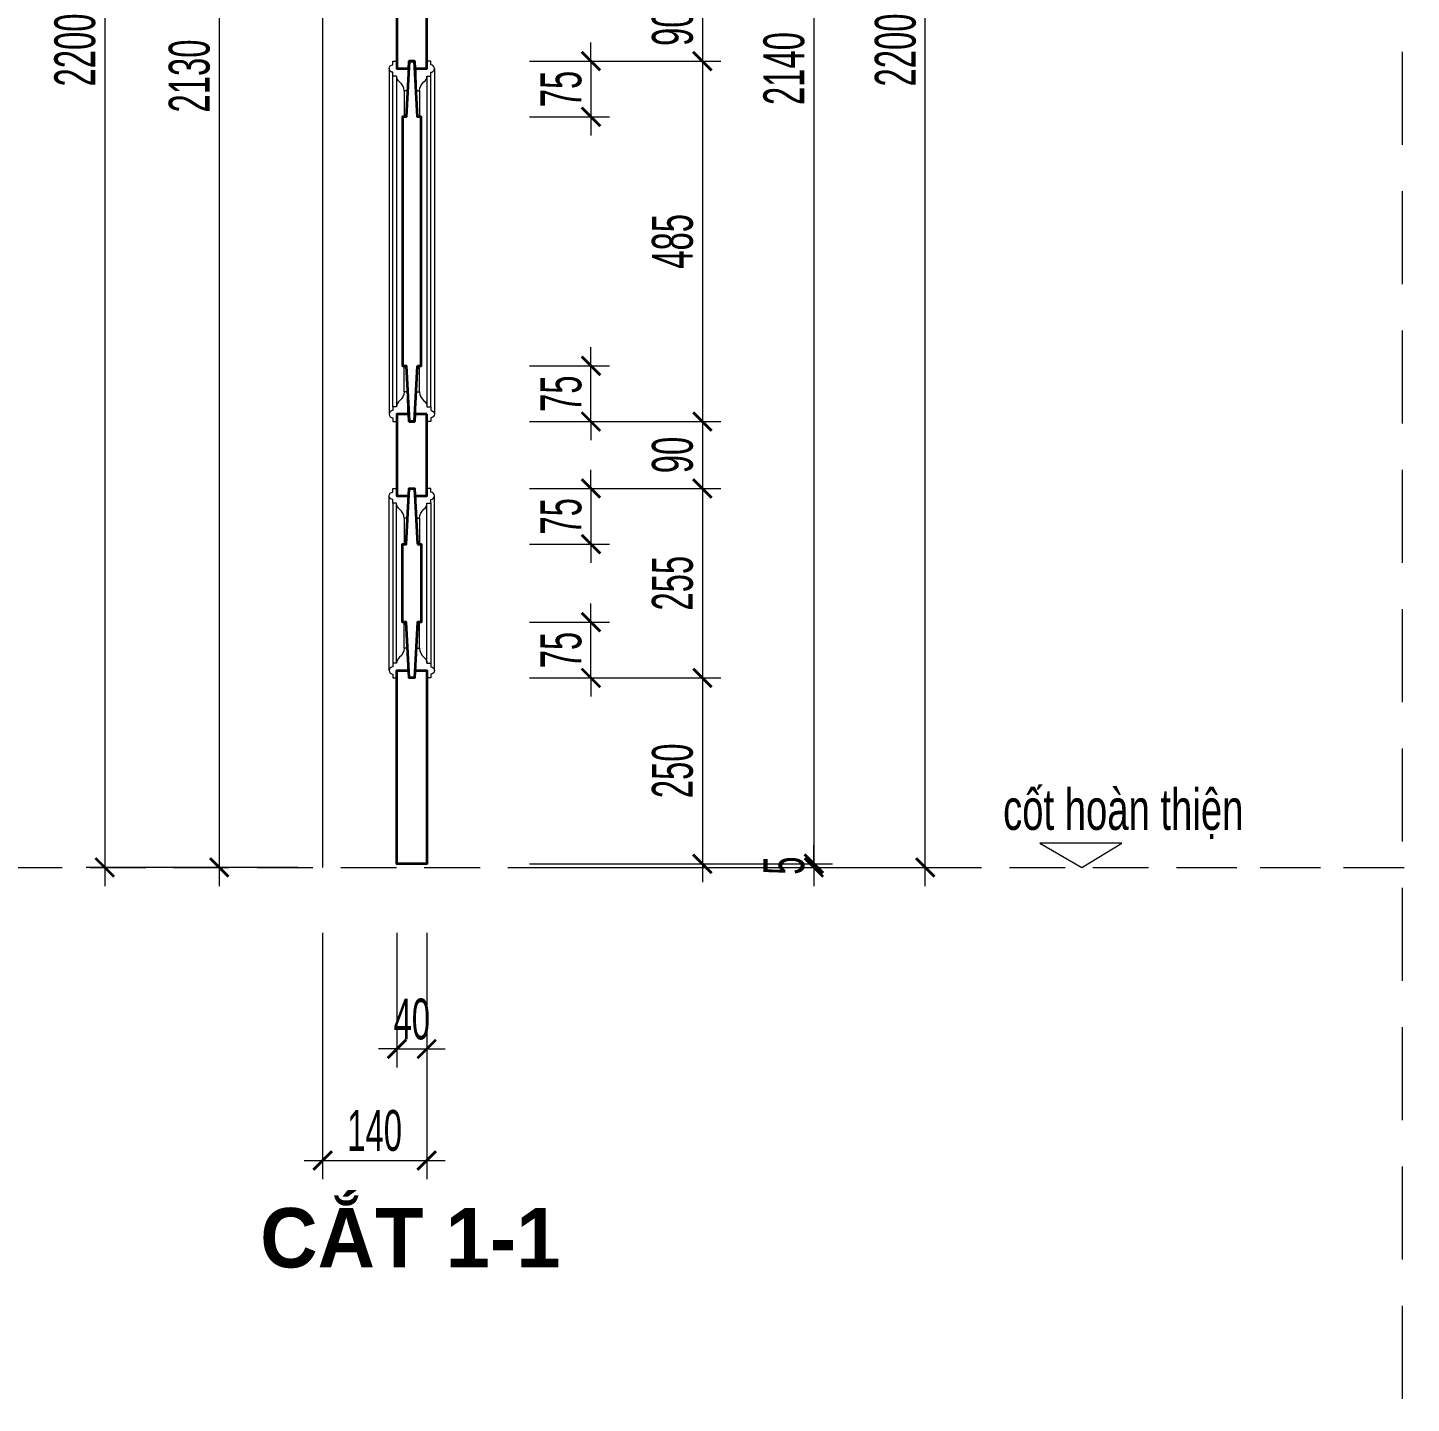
# Model space of a CAD drawing. Header units: millimetres. Extents: x 1336014 to 2939047, y -333549 to -60566.
# Drawn here: x 1427771 to 1429633, y -216184 to -214333 of the extents above; entities that cross this region are included whole.
import ezdxf

# ---------------------------------------------------------------- set-up
doc = ezdxf.new("R2010")
doc.units = ezdxf.units.MM
doc.header["$MEASUREMENT"] = 0
doc.linetypes.add('$1$HIDDEN', pattern=[0.375, 0.25, -0.125])
doc.linetypes.add('DASHDOT', pattern=[1, 0.5, -0.25, 0, -0.25])
for name, color, linetype, lineweight in [('.A-net Truc', 79, 'DASHDOT', 15), ('01.Cut', 255, 'Continuous', 35), ('03.Manh', 251, 'Continuous', 13), ('05.Text', 253, 'Continuous', 18), ('08.Dim', 156, 'Continuous', 15), ('Cycad-DIM', 7, 'Continuous', 13)]:
    doc.layers.add(name, color=color, linetype=linetype, lineweight=lineweight)
doc.styles.add('AVANH-B', font='')
doc.styles.add('TT5_Text Dim', font='hoatbif.shx', dxfattribs={"width": 0.6})
doc.styles.get('AVANH-B').set_extended_font_data('.VnAvantH', bold=True)
doc.dimstyles.new('TT5_Dim 1-25', dxfattribs={"dimscale": 25, "dimtxt": 2.2, "dimasz": 1, "dimexe": 1, "dimexo": 0, "dimgap": 0.5, "dimtad": 1, "dimdec": 0, "dimzin": 0, "dimdsep": 46, "dimtxsty": 'TT5_Text Dim', "dimblk": 'ARCHTICK', "dimcen": 0, "dimdle": 1, "dimclrd": 256, "dimclre": 256, "dimclrt": 1, "dimadec": 0, "dimazin": 0, "dimtfac": 0.015, "dimtdec": 0, "dimtix": 1, "dimtmove": 2, "dimatfit": 3, "dimldrblk": 'DOT', "dimfxl": 1, "dimtolj": 1, "dimtzin": 0, "dimlwd": -1, "dimlwe": -1, "dimarcsym": 1})

# ---------------------------------------------------------------- blocks, each defined once
blk = doc.blocks.new('_ARCHTICK')
at = {"const_width": 0.15}
blk.add_lwpolyline([(-0.5, -0.5), (0.5, 0.5)], dxfattribs=at)
blk = doc.blocks.new('*D1932')
at = {"layer": '08.Dim', "ltscale": 200, "transparency": 16777216}
for p, q in [((1428978.8, -215487.8), (1428978.8, -213237.8)), ((1428446.2, -213262.8), (1429003.8, -213262.8)), ((1428446.2, -215462.8), (1429003.8, -215462.8))]:
    blk.add_line(p, q, dxfattribs=at)
at = {"layer": 'Defpoints', "color": 0, "ltscale": 200, "transparency": 16777216}
for p in [(1428446.2, -213262.8), (1428978.8, -213262.8), (1428446.2, -215462.8)]:
    blk.add_point(p, dxfattribs=at)
at = {"layer": '08.Dim', "ltscale": 200, "transparency": 16777216, "xscale": 25, "yscale": 25, "zscale": 25}
for p, rotation in [((1428978.8, -213262.8), 90), ((1428978.8, -215462.8), 270)]:
    blk.add_blockref('_ARCHTICK', p, dxfattribs=dict(at, rotation=rotation))
at = {"layer": '08.Dim', "color": 1, "ltscale": 200, "transparency": 16777216, "insert": (1428938.8, -214362.8), "char_height": 55, "attachment_point": 5, "rotation": 90, "style": 'TT5_Text Dim'}
blk.add_mtext('\\A1;2200', dxfattribs=at)
blk = doc.blocks.new('_DOT')
blk.add_line((-0.5, 0), (-1, 0))
at = {"const_width": 0.5}
blk.add_lwpolyline([(-0.25, 0, 1), (0.25, 0, 1)], format="xyb", close=True, dxfattribs=at)
blk = doc.blocks.new('*D1938')
at = {"layer": '08.Dim', "ltscale": 200, "transparency": 16777216}
for p, q in [((1428678.8, -214262.8), (1428678.8, -214402.8)), ((1428446.2, -214287.8), (1428703.8, -214287.8)), ((1428446.2, -214377.8), (1428703.8, -214377.8))]:
    blk.add_line(p, q, dxfattribs=at)
at = {"layer": 'Defpoints', "color": 0, "ltscale": 200, "transparency": 16777216}
for p in [(1428446.2, -214287.8), (1428446.2, -214377.8), (1428678.8, -214377.8)]:
    blk.add_point(p, dxfattribs=at)
at = {"layer": '08.Dim', "ltscale": 200, "transparency": 16777216, "xscale": 25, "yscale": 25, "zscale": 25}
for p, rotation in [((1428678.8, -214287.8), 90), ((1428678.8, -214377.8), 270)]:
    blk.add_blockref('_ARCHTICK', p, dxfattribs=dict(at, rotation=rotation))
at = {"layer": '08.Dim', "color": 1, "ltscale": 200, "transparency": 16777216, "insert": (1428638.8, -214332.8), "char_height": 55, "attachment_point": 5, "rotation": 90, "style": 'TT5_Text Dim'}
blk.add_mtext('\\A1;90', dxfattribs=at)
blk = doc.blocks.new('*D1939')
at = {"layer": '08.Dim', "ltscale": 200, "transparency": 16777216}
for p, q in [((1428678.8, -214352.8), (1428678.8, -214887.8)), ((1428446.2, -214377.8), (1428703.8, -214377.8)), ((1428446.2, -214862.8), (1428703.8, -214862.8))]:
    blk.add_line(p, q, dxfattribs=at)
at = {"layer": 'Defpoints', "color": 0, "ltscale": 200, "transparency": 16777216}
for p in [(1428446.2, -214377.8), (1428446.2, -214862.8), (1428678.8, -214862.8)]:
    blk.add_point(p, dxfattribs=at)
at = {"layer": '08.Dim', "ltscale": 200, "transparency": 16777216, "xscale": 25, "yscale": 25, "zscale": 25}
for p, rotation in [((1428678.8, -214377.8), 90), ((1428678.8, -214862.8), 270)]:
    blk.add_blockref('_ARCHTICK', p, dxfattribs=dict(at, rotation=rotation))
at = {"layer": '08.Dim', "color": 1, "ltscale": 200, "transparency": 16777216, "insert": (1428638.8, -214620.3), "char_height": 55, "attachment_point": 5, "rotation": 90, "style": 'TT5_Text Dim'}
blk.add_mtext('\\A1;485', dxfattribs=at)
blk = doc.blocks.new('*D1940')
at = {"layer": '08.Dim', "ltscale": 200, "transparency": 16777216}
for p, q in [((1428678.8, -214837.8), (1428678.8, -214977.8)), ((1428446.2, -214862.8), (1428703.8, -214862.8)), ((1428446.2, -214952.8), (1428703.8, -214952.8))]:
    blk.add_line(p, q, dxfattribs=at)
at = {"layer": 'Defpoints', "color": 0, "ltscale": 200, "transparency": 16777216}
for p in [(1428446.2, -214862.8), (1428446.2, -214952.8), (1428678.8, -214952.8)]:
    blk.add_point(p, dxfattribs=at)
at = {"layer": '08.Dim', "ltscale": 200, "transparency": 16777216, "xscale": 25, "yscale": 25, "zscale": 25}
for p, rotation in [((1428678.8, -214862.8), 90), ((1428678.8, -214952.8), 270)]:
    blk.add_blockref('_ARCHTICK', p, dxfattribs=dict(at, rotation=rotation))
at = {"layer": '08.Dim', "color": 1, "ltscale": 200, "transparency": 16777216, "insert": (1428638.8, -214907.8), "char_height": 55, "attachment_point": 5, "rotation": 90, "style": 'TT5_Text Dim'}
blk.add_mtext('\\A1;90', dxfattribs=at)
blk = doc.blocks.new('*D1941')
at = {"layer": '08.Dim', "ltscale": 200, "transparency": 16777216}
for p, q in [((1428678.8, -214927.8), (1428678.8, -215232.8)), ((1428446.2, -214952.8), (1428703.8, -214952.8)), ((1428446.2, -215207.8), (1428703.8, -215207.8))]:
    blk.add_line(p, q, dxfattribs=at)
at = {"layer": 'Defpoints', "color": 0, "ltscale": 200, "transparency": 16777216}
for p in [(1428446.2, -214952.8), (1428446.2, -215207.8), (1428678.8, -215207.8)]:
    blk.add_point(p, dxfattribs=at)
at = {"layer": '08.Dim', "ltscale": 200, "transparency": 16777216, "xscale": 25, "yscale": 25, "zscale": 25}
for p, rotation in [((1428678.8, -214952.8), 90), ((1428678.8, -215207.8), 270)]:
    blk.add_blockref('_ARCHTICK', p, dxfattribs=dict(at, rotation=rotation))
at = {"layer": '08.Dim', "color": 1, "ltscale": 200, "transparency": 16777216, "insert": (1428638.8, -215080.3), "char_height": 55, "attachment_point": 5, "rotation": 90, "style": 'TT5_Text Dim'}
blk.add_mtext('\\A1;255', dxfattribs=at)
blk = doc.blocks.new('*D1942')
at = {"layer": '08.Dim', "ltscale": 200, "transparency": 16777216}
for p, q in [((1428678.8, -215182.8), (1428678.8, -215482.8)), ((1428446.2, -215207.8), (1428703.8, -215207.8)), ((1428446.2, -215457.8), (1428703.8, -215457.8))]:
    blk.add_line(p, q, dxfattribs=at)
at = {"layer": 'Defpoints', "color": 0, "ltscale": 200, "transparency": 16777216}
for p in [(1428446.2, -215207.8), (1428446.2, -215457.8), (1428678.8, -215457.8)]:
    blk.add_point(p, dxfattribs=at)
at = {"layer": '08.Dim', "ltscale": 200, "transparency": 16777216, "xscale": 25, "yscale": 25, "zscale": 25}
for p, rotation in [((1428678.8, -215207.8), 90), ((1428678.8, -215457.8), 270)]:
    blk.add_blockref('_ARCHTICK', p, dxfattribs=dict(at, rotation=rotation))
at = {"layer": '08.Dim', "color": 1, "ltscale": 200, "transparency": 16777216, "insert": (1428638.8, -215332.8), "char_height": 55, "attachment_point": 5, "rotation": 90, "style": 'TT5_Text Dim'}
blk.add_mtext('\\A1;250', dxfattribs=at)
blk = doc.blocks.new('*D1943')
at = {"layer": '08.Dim', "ltscale": 200, "transparency": 16777216}
for p, q in [((1428828.8, -215457.8), (1428828.8, -215432.8)), ((1428446.2, -215457.8), (1428853.8, -215457.8)), ((1428446.2, -215462.8), (1428853.8, -215462.8)), ((1428828.8, -215457.8), (1428828.8, -215462.8)), ((1428828.8, -215462.8), (1428828.8, -215487.8))]:
    blk.add_line(p, q, dxfattribs=at)
at = {"layer": 'Defpoints', "color": 0, "ltscale": 200, "transparency": 16777216}
for p in [(1428446.2, -215457.8), (1428446.2, -215462.8), (1428828.8, -215462.8)]:
    blk.add_point(p, dxfattribs=at)
at = {"layer": '08.Dim', "ltscale": 200, "transparency": 16777216, "xscale": 25, "yscale": 25, "zscale": 25}
for p, rotation in [((1428828.8, -215457.8), 270), ((1428828.8, -215462.8), 90)]:
    blk.add_blockref('_ARCHTICK', p, dxfattribs=dict(at, rotation=rotation))
at = {"layer": '08.Dim', "color": 1, "ltscale": 200, "transparency": 16777216, "insert": (1428788.8, -215460.3), "char_height": 55, "attachment_point": 5, "rotation": 90, "style": 'TT5_Text Dim'}
blk.add_mtext('\\A1;5', dxfattribs=at)
blk = doc.blocks.new('*D1944')
at = {"layer": '08.Dim', "ltscale": 200, "transparency": 16777216}
for p, q in [((1428828.8, -213292.8), (1428828.8, -215482.8)), ((1428446.2, -213317.8), (1428853.8, -213317.8)), ((1428446.2, -215457.8), (1428853.8, -215457.8))]:
    blk.add_line(p, q, dxfattribs=at)
at = {"layer": 'Defpoints', "color": 0, "ltscale": 200, "transparency": 16777216}
for p in [(1428446.2, -213317.8), (1428446.2, -215457.8), (1428828.8, -215457.8)]:
    blk.add_point(p, dxfattribs=at)
at = {"layer": '08.Dim', "ltscale": 200, "transparency": 16777216, "xscale": 25, "yscale": 25, "zscale": 25}
for p, rotation in [((1428828.8, -213317.8), 90), ((1428828.8, -215457.8), 270)]:
    blk.add_blockref('_ARCHTICK', p, dxfattribs=dict(at, rotation=rotation))
at = {"layer": '08.Dim', "color": 1, "ltscale": 200, "transparency": 16777216, "insert": (1428788.8, -214387.8), "char_height": 55, "attachment_point": 5, "rotation": 90, "style": 'TT5_Text Dim'}
blk.add_mtext('\\A1;2140', dxfattribs=at)
blk = doc.blocks.new('*D1949')
at = {"layer": '08.Dim', "ltscale": 200, "transparency": 16777216}
for p, q in [((1428528.8, -214377.8), (1428528.8, -214352.8)), ((1428446.2, -214377.8), (1428553.8, -214377.8)), ((1428528.8, -214377.8), (1428528.8, -214452.8)), ((1428446.2, -214452.8), (1428553.8, -214452.8)), ((1428528.8, -214452.8), (1428528.8, -214477.8))]:
    blk.add_line(p, q, dxfattribs=at)
at = {"layer": 'Defpoints', "color": 0, "ltscale": 200, "transparency": 16777216}
for p in [(1428446.2, -214377.8), (1428446.2, -214452.8), (1428528.8, -214452.8)]:
    blk.add_point(p, dxfattribs=at)
at = {"layer": '08.Dim', "ltscale": 200, "transparency": 16777216, "xscale": 25, "yscale": 25, "zscale": 25}
for p, rotation in [((1428528.8, -214377.8), 270), ((1428528.8, -214452.8), 90)]:
    blk.add_blockref('_ARCHTICK', p, dxfattribs=dict(at, rotation=rotation))
at = {"layer": '08.Dim', "color": 1, "ltscale": 200, "transparency": 16777216, "insert": (1428488.8, -214415.3), "char_height": 55, "attachment_point": 5, "rotation": 90, "style": 'TT5_Text Dim'}
blk.add_mtext('\\A1;75', dxfattribs=at)
blk = doc.blocks.new('*D1950')
at = {"layer": '08.Dim', "ltscale": 200, "transparency": 16777216}
for p, q in [((1428528.8, -214787.8), (1428528.8, -214762.8)), ((1428446.2, -214787.8), (1428553.8, -214787.8)), ((1428528.8, -214862.8), (1428528.8, -214787.8)), ((1428446.2, -214862.8), (1428553.8, -214862.8)), ((1428528.8, -214862.8), (1428528.8, -214887.8))]:
    blk.add_line(p, q, dxfattribs=at)
at = {"layer": 'Defpoints', "color": 0, "ltscale": 200, "transparency": 16777216}
for p in [(1428446.2, -214787.8), (1428528.8, -214787.8), (1428446.2, -214862.8)]:
    blk.add_point(p, dxfattribs=at)
at = {"layer": '08.Dim', "ltscale": 200, "transparency": 16777216, "xscale": 25, "yscale": 25, "zscale": 25}
for p, rotation in [((1428528.8, -214787.8), 270), ((1428528.8, -214862.8), 90)]:
    blk.add_blockref('_ARCHTICK', p, dxfattribs=dict(at, rotation=rotation))
at = {"layer": '08.Dim', "color": 1, "ltscale": 200, "transparency": 16777216, "insert": (1428488.8, -214825.3), "char_height": 55, "attachment_point": 5, "rotation": 90, "style": 'TT5_Text Dim'}
blk.add_mtext('\\A1;75', dxfattribs=at)
blk = doc.blocks.new('*D1951')
at = {"layer": '08.Dim', "ltscale": 200, "transparency": 16777216}
for p, q in [((1428528.8, -214952.8), (1428528.8, -214927.8)), ((1428446.2, -214952.8), (1428553.8, -214952.8)), ((1428528.8, -214952.8), (1428528.8, -215027.8)), ((1428446.2, -215027.8), (1428553.8, -215027.8)), ((1428528.8, -215027.8), (1428528.8, -215052.8))]:
    blk.add_line(p, q, dxfattribs=at)
at = {"layer": 'Defpoints', "color": 0, "ltscale": 200, "transparency": 16777216}
for p in [(1428446.2, -214952.8), (1428446.2, -215027.8), (1428528.8, -215027.8)]:
    blk.add_point(p, dxfattribs=at)
at = {"layer": '08.Dim', "ltscale": 200, "transparency": 16777216, "xscale": 25, "yscale": 25, "zscale": 25}
for p, rotation in [((1428528.8, -214952.8), 270), ((1428528.8, -215027.8), 90)]:
    blk.add_blockref('_ARCHTICK', p, dxfattribs=dict(at, rotation=rotation))
at = {"layer": '08.Dim', "color": 1, "ltscale": 200, "transparency": 16777216, "insert": (1428488.8, -214990.3), "char_height": 55, "attachment_point": 5, "rotation": 90, "style": 'TT5_Text Dim'}
blk.add_mtext('\\A1;75', dxfattribs=at)
blk = doc.blocks.new('*D1952')
at = {"layer": '08.Dim', "ltscale": 200, "transparency": 16777216}
for p, q in [((1428528.8, -215132.8), (1428528.8, -215107.8)), ((1428446.2, -215132.8), (1428553.8, -215132.8)), ((1428528.8, -215207.8), (1428528.8, -215132.8)), ((1428446.2, -215207.8), (1428553.8, -215207.8)), ((1428528.8, -215207.8), (1428528.8, -215232.8))]:
    blk.add_line(p, q, dxfattribs=at)
at = {"layer": 'Defpoints', "color": 0, "ltscale": 200, "transparency": 16777216}
for p in [(1428446.2, -215132.8), (1428528.8, -215132.8), (1428446.2, -215207.8)]:
    blk.add_point(p, dxfattribs=at)
at = {"layer": '08.Dim', "ltscale": 200, "transparency": 16777216, "xscale": 25, "yscale": 25, "zscale": 25}
for p, rotation in [((1428528.8, -215132.8), 270), ((1428528.8, -215207.8), 90)]:
    blk.add_blockref('_ARCHTICK', p, dxfattribs=dict(at, rotation=rotation))
at = {"layer": '08.Dim', "color": 1, "ltscale": 200, "transparency": 16777216, "insert": (1428488.8, -215170.3), "char_height": 55, "attachment_point": 5, "rotation": 90, "style": 'TT5_Text Dim'}
blk.add_mtext('\\A1;75', dxfattribs=at)
blk = doc.blocks.new('*D1953')
at = {"layer": '08.Dim', "ltscale": 200, "transparency": 16777216}
for p, q in [((1428267.7, -215550.7), (1428267.7, -215732.1)), ((1428307.7, -215550.7), (1428307.7, -215732.1)), ((1428267.7, -215707.1), (1428242.7, -215707.1)), ((1428267.7, -215707.1), (1428307.7, -215707.1)), ((1428307.7, -215707.1), (1428332.7, -215707.1))]:
    blk.add_line(p, q, dxfattribs=at)
at = {"layer": 'Defpoints', "color": 0, "ltscale": 200, "transparency": 16777216}
for p in [(1428267.7, -215550.7), (1428307.7, -215550.7), (1428307.7, -215707.1)]:
    blk.add_point(p, dxfattribs=at)
at = {"layer": '08.Dim', "ltscale": 200, "transparency": 16777216, "xscale": 25, "yscale": 25, "zscale": 25}
blk.add_blockref('_ARCHTICK', (1428267.7, -215707.1), dxfattribs=at)
at = {"layer": '08.Dim', "ltscale": 200, "transparency": 16777216, "xscale": 25, "yscale": 25, "zscale": 25, "rotation": 180}
blk.add_blockref('_ARCHTICK', (1428307.7, -215707.1), dxfattribs=at)
at = {"layer": '08.Dim', "color": 1, "ltscale": 200, "transparency": 16777216, "insert": (1428287.7, -215667.1), "char_height": 55, "attachment_point": 5, "style": 'TT5_Text Dim'}
blk.add_mtext('\\A1;40', dxfattribs=at)
blk = doc.blocks.new('*D1954')
at = {"layer": '08.Dim', "ltscale": 200, "transparency": 16777216}
for p, q in [((1428167.7, -215550.7), (1428167.7, -215882.1)), ((1428307.7, -215550.7), (1428307.7, -215882.1)), ((1428142.7, -215857.1), (1428332.7, -215857.1))]:
    blk.add_line(p, q, dxfattribs=at)
at = {"layer": 'Defpoints', "color": 0, "ltscale": 200, "transparency": 16777216}
for p in [(1428167.7, -215550.7), (1428307.7, -215550.7), (1428307.7, -215857.1)]:
    blk.add_point(p, dxfattribs=at)
at = {"layer": '08.Dim', "ltscale": 200, "transparency": 16777216, "xscale": 25, "yscale": 25, "zscale": 25, "rotation": 180}
blk.add_blockref('_ARCHTICK', (1428167.7, -215857.1), dxfattribs=at)
at = {"layer": '08.Dim', "ltscale": 200, "transparency": 16777216, "xscale": 25, "yscale": 25, "zscale": 25}
blk.add_blockref('_ARCHTICK', (1428307.7, -215857.1), dxfattribs=at)
at = {"layer": '08.Dim', "color": 1, "ltscale": 200, "transparency": 16777216, "insert": (1428237.7, -215817.1), "char_height": 55, "attachment_point": 5, "style": 'TT5_Text Dim'}
blk.add_mtext('\\A1;140', dxfattribs=at)
blk = doc.blocks.new('*D2002')
at = {"layer": '08.Dim', "ltscale": 200, "transparency": 16777216}
for p, q in [((1428028.4, -213307.8), (1428028.4, -215487.8)), ((1428134.5, -213332.8), (1428003.4, -213332.8)), ((1428134.5, -215462.8), (1428003.4, -215462.8))]:
    blk.add_line(p, q, dxfattribs=at)
at = {"layer": 'Defpoints', "color": 0, "ltscale": 200, "transparency": 16777216}
for p in [(1428134.5, -213332.8), (1428028.4, -215462.8), (1428134.5, -215462.8)]:
    blk.add_point(p, dxfattribs=at)
at = {"layer": '08.Dim', "ltscale": 200, "transparency": 16777216, "xscale": 25, "yscale": 25, "zscale": 25}
for p, rotation in [((1428028.4, -213332.8), 90), ((1428028.4, -215462.8), 270)]:
    blk.add_blockref('_ARCHTICK', p, dxfattribs=dict(at, rotation=rotation))
at = {"layer": '08.Dim', "color": 1, "ltscale": 200, "transparency": 16777216, "insert": (1427988.4, -214397.8), "char_height": 55, "attachment_point": 5, "rotation": 90, "style": 'TT5_Text Dim'}
blk.add_mtext('\\A1;2130', dxfattribs=at)
blk = doc.blocks.new('*D2003')
at = {"layer": '08.Dim', "ltscale": 200, "transparency": 16777216}
for p, q in [((1427874.4, -213237.8), (1427874.4, -215487.8)), ((1428134.5, -213262.8), (1427849.4, -213262.8)), ((1428134.5, -215462.8), (1427849.4, -215462.8))]:
    blk.add_line(p, q, dxfattribs=at)
at = {"layer": 'Defpoints', "color": 0, "ltscale": 200, "transparency": 16777216}
for p in [(1428134.5, -213262.8), (1427874.4, -215462.8), (1428134.5, -215462.8)]:
    blk.add_point(p, dxfattribs=at)
at = {"layer": '08.Dim', "ltscale": 200, "transparency": 16777216, "xscale": 25, "yscale": 25, "zscale": 25}
for p, rotation in [((1427874.4, -213262.8), 90), ((1427874.4, -215462.8), 270)]:
    blk.add_blockref('_ARCHTICK', p, dxfattribs=dict(at, rotation=rotation))
at = {"layer": '08.Dim', "color": 1, "ltscale": 200, "transparency": 16777216, "insert": (1427834.4, -214362.8), "char_height": 55, "attachment_point": 5, "rotation": 90, "style": 'TT5_Text Dim'}
blk.add_mtext('\\A1;2200', dxfattribs=at)

msp = doc.modelspace()

# ---------------------------------------------------------------- linework, layer by layer
at = {"layer": '.A-net Truc', "linetype": '$1$HIDDEN', "ltscale": 300}
for p, q in [((1424929.5, -215462.8), (1429621.3, -215462.8)), ((1429323.3, -215462.8), (1433717, -215462.8))]:
    msp.add_line(p, q, dxfattribs=at)
at = {"layer": '01.Cut'}
for points in [[(1428307.7, -214277.8), (1428291.7, -214277.8), (1428291.2, -214287.8), (1428284.2, -214287.8), (1428283.7, -214277.8), (1428267.7, -214277.8), (1428267.7, -214387.8), (1428283.7, -214387.8), (1428284.2, -214377.8), (1428291.2, -214377.8), (1428291.7, -214387.8), (1428307.7, -214387.8)], [(1428295.2, -214787.8), (1428300.2, -214787.8), (1428300.2, -214452.8), (1428295.2, -214452.8), (1428291.2, -214377.8), (1428284.2, -214377.8), (1428280.2, -214452.8), (1428275.2, -214452.8), (1428275.2, -214787.8), (1428280.2, -214787.8), (1428284.2, -214862.8), (1428291.2, -214862.8)], [(1428307.7, -214852.8), (1428291.7, -214852.8), (1428291.2, -214862.8), (1428284.2, -214862.8), (1428283.7, -214852.8), (1428267.7, -214852.8), (1428267.7, -214962.8), (1428283.7, -214962.8), (1428284.2, -214952.8), (1428291.2, -214952.8), (1428291.7, -214962.8), (1428307.7, -214962.8)], [(1428295.2, -215027.8), (1428300.2, -215027.8), (1428300.2, -215132.8), (1428295.2, -215132.8), (1428291.2, -215207.8), (1428284.2, -215207.8), (1428280.2, -215132.8), (1428275.2, -215132.8), (1428275.2, -215027.8), (1428280.2, -215027.8), (1428284.2, -214952.8), (1428291.2, -214952.8)]]:
    msp.add_lwpolyline(points, close=True, dxfattribs=at)
msp.add_lwpolyline([(1428291.9, -215197.8), (1428307.7, -215197.8), (1428307.7, -215457.8), (1428267.7, -215457.8), (1428267.7, -215197.8), (1428283.5, -215197.8)], dxfattribs=at)
at = {"layer": '03.Manh', "ltscale": 2}
msp.add_line((1428167.7, -213332.8), (1428167.7, -215462.8), dxfattribs=at)
for points in [[(1428267.7, -214377.8), (1428267.7, -214387.8), (1428282.3, -214387.8), (1428281.7, -214417.8), (1428277.3, -214417.8, 0.236068), (1428271.3, -214405.8, -0.236068), (1428267.3, -214397.8), (1428262.3, -214397.8), (1428262.3, -214392.8, -1), (1428262.3, -214382.8), (1428262.3, -214377.8)], [(1428307.7, -214377.8), (1428307.7, -214387.8), (1428293.1, -214387.8), (1428293.7, -214417.8), (1428298.1, -214417.8, -0.236068), (1428304.1, -214405.8, 0.236068), (1428308.1, -214397.8), (1428313.1, -214397.8), (1428313.1, -214392.8, 1), (1428313.1, -214382.8), (1428313.1, -214377.8)], [(1428267.7, -214862.8), (1428267.7, -214852.8), (1428282.3, -214852.8), (1428281.7, -214822.8), (1428277.3, -214822.8, -0.236068), (1428271.3, -214834.8, 0.236068), (1428267.3, -214842.8), (1428262.3, -214842.8), (1428262.3, -214847.8, 1), (1428262.3, -214857.8), (1428262.3, -214862.8)], [(1428307.7, -214862.8), (1428307.7, -214852.8), (1428293.1, -214852.8), (1428293.7, -214822.8), (1428298.1, -214822.8, 0.236068), (1428304.1, -214834.8, -0.236068), (1428308.1, -214842.8), (1428313.1, -214842.8), (1428313.1, -214847.8, -1), (1428313.1, -214857.8), (1428313.1, -214862.8)], [(1428267.7, -214952.8), (1428267.7, -214962.8), (1428282.3, -214962.8), (1428281.7, -214992.8), (1428277.3, -214992.8, 0.236068), (1428271.3, -214980.8, -0.236068), (1428267.3, -214972.8), (1428262.3, -214972.8), (1428262.3, -214967.8, -1), (1428262.3, -214957.8), (1428262.3, -214952.8)], [(1428307.7, -214952.8), (1428307.7, -214962.8), (1428293.1, -214962.8), (1428293.7, -214992.8), (1428298.1, -214992.8, -0.236068), (1428304.1, -214980.8, 0.236068), (1428308.1, -214972.8), (1428313.1, -214972.8), (1428313.1, -214967.8, 1), (1428313.1, -214957.8), (1428313.1, -214952.8)], [(1428267.7, -215207.8), (1428267.7, -215197.8), (1428282.3, -215197.8), (1428281.7, -215167.8), (1428277.3, -215167.8, -0.236068), (1428271.3, -215179.8, 0.236068), (1428267.3, -215187.8), (1428262.3, -215187.8), (1428262.3, -215192.8, 1), (1428262.3, -215202.8), (1428262.3, -215207.8)], [(1428307.7, -215207.8), (1428307.7, -215197.8), (1428293.1, -215197.8), (1428293.7, -215167.8), (1428298.1, -215167.8, 0.236068), (1428304.1, -215179.8, -0.236068), (1428308.1, -215187.8), (1428313.1, -215187.8), (1428313.1, -215192.8, -1), (1428313.1, -215202.8), (1428313.1, -215207.8)]]:
    msp.add_lwpolyline(points, format="xyb", close=True, dxfattribs=at)
for points in [[(1428257.3, -214387.8), (1428257.3, -214852.8)], [(1428318.1, -214387.8), (1428318.1, -214852.8)], [(1428262.3, -214842.8), (1428262.3, -214397.8)], [(1428267.3, -214397.8), (1428267.3, -214842.8)], [(1428308.1, -214397.8), (1428308.1, -214842.8)], [(1428313.1, -214842.8), (1428313.1, -214397.8)], [(1428277.3, -214417.8), (1428277.3, -214452.8)], [(1428298.1, -214417.8), (1428298.1, -214452.8)], [(1428277.3, -214822.8), (1428277.3, -214787.8)], [(1428298.1, -214822.8), (1428298.1, -214787.8)], [(1428257.3, -215197.8), (1428257.3, -214962.8)], [(1428318.1, -215197.8), (1428318.1, -214962.8)], [(1428262.3, -214972.8), (1428262.3, -215187.8)], [(1428267.3, -215187.8), (1428267.3, -214972.8)], [(1428308.1, -215187.8), (1428308.1, -214972.8)], [(1428313.1, -214972.8), (1428313.1, -215187.8)], [(1428277.3, -214992.8), (1428277.3, -215027.8)], [(1428298.1, -214992.8), (1428298.1, -215027.8)], [(1428277.3, -215167.8), (1428277.3, -215132.8)], [(1428298.1, -215167.8), (1428298.1, -215132.8)]]:
    msp.add_lwpolyline(points, dxfattribs=at)
at = {"layer": '05.Text', "color": 6, "linetype": '$1$HIDDEN', "ltscale": 500}
msp.add_line((1429621.3, -219365.4), (1429621.3, -212115.5), dxfattribs=at)
at = {"layer": '05.Text'}
msp.add_lwpolyline([(1429189.5, -215462.8), (1429243.3, -215430.3), (1429133.2, -215430.3)], close=True, dxfattribs=at)

# ---------------------------------------------------------------- texts
at = {"layer": '05.Text', "style": 'TT5_Text Dim', "width": 0.7}
msp.add_text('cèt hoµn thiÖn', height=55, dxfattribs=at).set_placement((1429083.6, -215412.2))
at = {"layer": 'Cycad-DIM', "style": 'AVANH-B'}
msp.add_text('c¾t 1-1', height=80, dxfattribs=at).set_placement((1428083.6, -216001.1))

# ---------------------------------------------------------------- dimensions: what is measured, and where the dimension line sits
at = {"layer": '08.Dim', "ltscale": 200}
for base, p1, p2, angle, picture, middle in [((1427874.4, -215462.8), (1428134.5, -213262.8), (1428134.5, -215462.8), 90, '*D2003', (1427834.4, -214362.8)), ((1428978.8, -213262.8), (1428446.2, -215462.8), (1428446.2, -213262.8), 90, '*D1932', (1428938.8, -214362.8)), ((1428028.4, -215462.8), (1428134.5, -213332.8), (1428134.5, -215462.8), 90, '*D2002', (1427988.4, -214397.8)), ((1428828.8, -215457.8), (1428446.2, -213317.8), (1428446.2, -215457.8), 90, '*D1944', (1428788.8, -214387.8)), ((1428678.8, -214377.8), (1428446.2, -214287.8), (1428446.2, -214377.8), 90, '*D1938', (1428638.8, -214332.8)), ((1428678.8, -214862.8), (1428446.2, -214377.8), (1428446.2, -214862.8), 90, '*D1939', (1428638.8, -214620.3)), ((1428528.8, -214452.8), (1428446.2, -214377.8), (1428446.2, -214452.8), 90, '*D1949', (1428488.8, -214415.3)), ((1428528.8, -214787.8), (1428446.2, -214862.8), (1428446.2, -214787.8), 270, '*D1950', (1428488.8, -214825.3)), ((1428678.8, -214952.8), (1428446.2, -214862.8), (1428446.2, -214952.8), 90, '*D1940', (1428638.8, -214907.8)), ((1428678.8, -215207.8), (1428446.2, -214952.8), (1428446.2, -215207.8), 90, '*D1941', (1428638.8, -215080.3)), ((1428528.8, -215027.8), (1428446.2, -214952.8), (1428446.2, -215027.8), 90, '*D1951', (1428488.8, -214990.3)), ((1428528.8, -215132.8), (1428446.2, -215207.8), (1428446.2, -215132.8), 270, '*D1952', (1428488.8, -215170.3)), ((1428678.8, -215457.8), (1428446.2, -215207.8), (1428446.2, -215457.8), 90, '*D1942', (1428638.8, -215332.8)), ((1428828.8, -215462.8), (1428446.2, -215457.8), (1428446.2, -215462.8), 90, '*D1943', (1428788.8, -215460.3))]:
    dim = msp.add_linear_dim(base=base, p1=p1, p2=p2, angle=angle, dimstyle='TT5_Dim 1-25', dxfattribs=at)
    dim.commit()
    dim.dimension.update_dxf_attribs({"geometry": picture, "text_midpoint": middle})
for base, p1, picture, middle in [((1428307.7, -215857.1), (1428167.7, -215550.7), '*D1954', (1428237.7, -215817.1)), ((1428307.7, -215707.1), (1428267.7, -215550.7), '*D1953', (1428287.7, -215667.1))]:
    dim = msp.add_linear_dim(base=base, p1=p1, p2=(1428307.7, -215550.7), dimstyle='TT5_Dim 1-25', dxfattribs=at)
    dim.commit()
    dim.dimension.update_dxf_attribs({"geometry": picture, "text_midpoint": middle})

doc.saveas('drawing.dxf')
